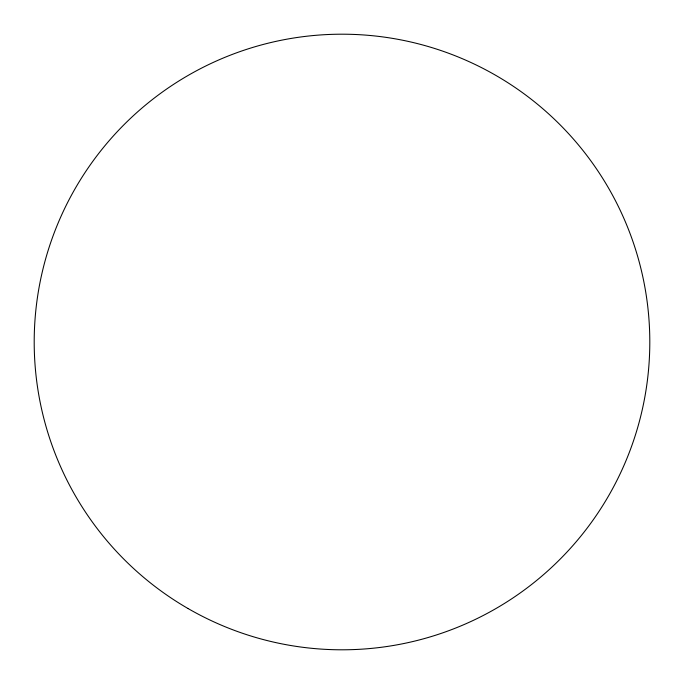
<?xml version="1.0" encoding="UTF-8"?>
<svg xmlns="http://www.w3.org/2000/svg" width="684" height="684" viewBox="0 0 684 684"><rect width="100%" height="100%" fill="white"/><g stroke="black" fill="none" stroke-linecap="round" stroke-linejoin="round"><path stroke-width="1.03" d="M188.1 608.563A307.8 307.8 0 0 0 649.8 342A307.8 307.8 0 0 0 188.1 75.437A307.8 307.8 0 0 0 188.1 608.563"/></g></svg>
